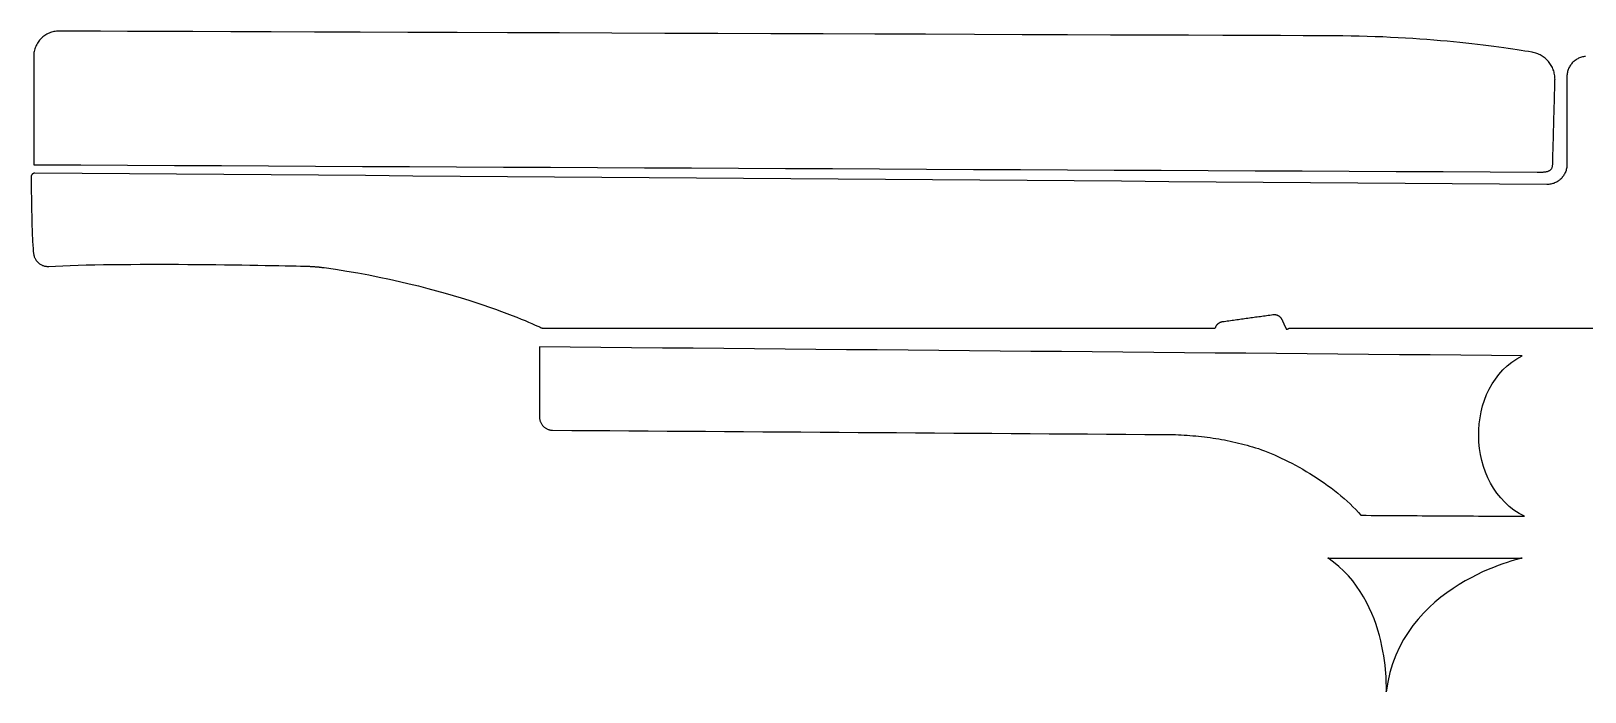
# Model space of a CAD drawing. Header units: metres. Extents: x 10 to 149, y -140 to -54.
# Drawn here: x 9.6 to 81.9, y -84.7 to -54 of the extents above; entities that cross this region are included whole.
import ezdxf

# ---------------------------------------------------------------- set-up
doc = ezdxf.new("R2010")
doc.units = ezdxf.units.M

msp = doc.modelspace()

# ---------------------------------------------------------------- linework, layer by layer
for points in [[(80.49387, -56.238902), (80.4926, -56.180482), (80.48879, -56.12257), (80.48244, -56.06542), (80.47355, -56.009032), (80.46212, -55.953406), (80.448404, -55.898542), (80.432402, -55.844694), (80.414114, -55.791862), (80.39354, -55.740046), (80.37068, -55.689246), (80.345788, -55.639716), (80.318864, -55.591202), (80.289908, -55.543958), (80.25892, -55.498238), (80.226154, -55.453788), (80.191356, -55.410862), (80.15478, -55.36946), (80.116426, -55.329582), (80.076548, -55.291482), (80.034892, -55.25516), (79.991712, -55.220616), (79.947008, -55.18785), (79.90078, -55.156862), (79.853028, -55.127906), (79.804006, -55.100982), (79.75346, -55.07609), (79.701644, -55.053484), (79.648558, -55.033164), (79.594456, -55.01513), (79.539084, -54.999382), (79.482696, -54.98592), (79.425292, -54.974998), (79.266034, -54.948582), (79.09687, -54.92115), (78.9178, -54.892956), (78.728824, -54.864), (78.53045, -54.834282), (78.322678, -54.804056), (78.105762, -54.773322), (77.879702, -54.742334), (77.645006, -54.711092), (77.401674, -54.67985), (77.14996, -54.648608), (76.889864, -54.61762), (76.62164, -54.586886), (76.345542, -54.55666), (76.061824, -54.526942), (75.770486, -54.497732), (75.471782, -54.469284), (75.165966, -54.441852), (74.853292, -54.415436), (74.53376, -54.390036), (74.207624, -54.365906), (73.875138, -54.343046), (73.536302, -54.32171), (73.19137, -54.301898), (72.840596, -54.283864), (72.484234, -54.267608), (72.122284, -54.253384), (71.755, -54.241192), (71.382636, -54.231032), (71.005446, -54.223412), (70.62343, -54.218078), (70.236842, -54.215284), (69.616828, -54.212998), (68.773548, -54.209696), (67.721226, -54.205632), (66.474086, -54.20106), (65.046606, -54.195726), (63.453264, -54.189884), (61.708538, -54.18328), (59.826652, -54.176168), (57.82183, -54.168802), (55.708804, -54.160928), (53.501798, -54.1528), (51.215036, -54.144164), (48.86325, -54.135274), (46.460664, -54.126384), (44.021502, -54.11724), (41.560242, -54.108096), (39.091362, -54.098952), (36.62934, -54.089808), (34.1884, -54.080664), (31.782766, -54.071774), (29.42717, -54.063138), (27.135836, -54.054502), (24.922988, -54.046374), (22.803358, -54.0385), (20.790916, -54.031134), (18.900394, -54.024022), (17.146016, -54.017418), (15.54226, -54.011576), (14.10335, -54.006242), (12.843764, -54.00167), (11.77798, -53.997606), (10.920222, -53.994304), (10.859516, -53.995574), (10.799572, -53.999892), (10.74039, -54.007258), (10.682224, -54.017418), (10.625074, -54.030372), (10.56894, -54.04612), (10.514076, -54.064408), (10.460482, -54.08549), (10.408158, -54.109112), (10.357358, -54.13502), (10.307828, -54.163214), (10.259822, -54.193948), (10.213594, -54.226714), (10.16889, -54.261766), (10.125964, -54.29885), (10.08507, -54.337966), (10.045954, -54.37886), (10.00887, -54.421532), (9.973818, -54.465982), (9.940798, -54.51221), (9.910064, -54.560216), (9.881616, -54.609746), (9.855454, -54.660546), (9.831832, -54.71287), (9.81075, -54.766464), (9.792208, -54.821328), (9.776206, -54.877462), (9.762998, -54.934612), (9.752584, -54.992778), (9.744964, -55.05196), (9.740392, -55.111904), (9.738868, -55.17261), (9.738868, -55.329836), (9.738868, -55.487062), (9.738868, -55.644288), (9.738868, -55.801514), (9.738868, -55.95874), (9.738868, -56.115966), (9.738868, -56.273192), (9.738868, -56.430418), (9.738868, -56.587644), (9.738868, -56.74487), (9.738868, -56.902096), (9.738868, -57.059322), (9.738868, -57.216548), (9.738868, -57.373774), (9.738868, -57.531), (9.738868, -57.688226), (9.738868, -57.845452), (9.738868, -58.002678), (9.738868, -58.159904), (9.738868, -58.31713), (9.738868, -58.474356), (9.738868, -58.631582), (9.738868, -58.788808), (9.738868, -58.946034), (9.738868, -59.10326), (9.738868, -59.260486), (9.738868, -59.417712), (9.738868, -59.574938), (9.738868, -59.732164), (9.738868, -59.88939), (9.738868, -60.046616), (9.738868, -60.203842), (11.92403, -60.21451), (14.109192, -60.225178), (16.294354, -60.235846), (18.479516, -60.246514), (20.664678, -60.257182), (22.84984, -60.26785), (25.035002, -60.278518), (27.220164, -60.289186), (29.405326, -60.299854), (31.590488, -60.310522), (33.77565, -60.32119), (35.960812, -60.331858), (38.145974, -60.342526), (40.331136, -60.353194), (42.516298, -60.363862), (44.70146, -60.37453), (46.886622, -60.385198), (49.071784, -60.395866), (51.256946, -60.406534), (53.442108, -60.417202), (55.62727, -60.42787), (57.812432, -60.438538), (59.997594, -60.449206), (62.182756, -60.459874), (64.367918, -60.470542), (66.55308, -60.48121), (68.738242, -60.491878), (70.923404, -60.502546), (73.108566, -60.513214), (75.293728, -60.523882), (77.47889, -60.53455), (79.664052, -60.545218), (79.701136, -60.545472), (79.737712, -60.545726), (79.77378, -60.545726), (79.80934, -60.545726), (79.844392, -60.545472), (79.878682, -60.54471), (79.91221, -60.543694), (79.944976, -60.54217), (79.97698, -60.540138), (80.008222, -60.537344), (80.038448, -60.533788), (80.067658, -60.52947), (80.096106, -60.52439), (80.123284, -60.518294), (80.149446, -60.511182), (80.174592, -60.503054), (80.198468, -60.493656), (80.221074, -60.482988), (80.242664, -60.47105), (80.26273, -60.457842), (80.281526, -60.44311), (80.299052, -60.426854), (80.315054, -60.40882), (80.329532, -60.389008), (80.342486, -60.367418), (80.353916, -60.34405), (80.363568, -60.31865), (80.371696, -60.291218), (80.378046, -60.261754), (80.382618, -60.230258), (80.385412, -60.196476), (80.386428, -60.160408), (80.38973, -60.03798), (80.393032, -59.915552), (80.396334, -59.793124), (80.399636, -59.670696), (80.402938, -59.548268), (80.40624, -59.42584), (80.409542, -59.303412), (80.412844, -59.180984), (80.416146, -59.058556), (80.419448, -58.936128), (80.42275, -58.8137), (80.426052, -58.691272), (80.429354, -58.568844), (80.432656, -58.446416), (80.435958, -58.323988), (80.43926, -58.20156), (80.442562, -58.079132), (80.445864, -57.956704), (80.449166, -57.834276), (80.452468, -57.711848), (80.45577, -57.58942), (80.459072, -57.466992), (80.462374, -57.344564), (80.465676, -57.222136), (80.468978, -57.099708), (80.47228, -56.97728), (80.475582, -56.854852), (80.478884, -56.732424), (80.482186, -56.609996), (80.485488, -56.487568), (80.48879, -56.36514), (80.492092, -56.242712)], [(81.906618, -55.17388), (81.858866, -55.179214), (81.811876, -55.187088), (81.765648, -55.197248), (81.720436, -55.20944), (81.675986, -55.223918), (81.632552, -55.240428), (81.590134, -55.25897), (81.548986, -55.279544), (81.508854, -55.30215), (81.469992, -55.326534), (81.4324, -55.352696), (81.396332, -55.380636), (81.361534, -55.410354), (81.32826, -55.441596), (81.29651, -55.474362), (81.266284, -55.508652), (81.237836, -55.544466), (81.211166, -55.58155), (81.186274, -55.619904), (81.16316, -55.659528), (81.142078, -55.700422), (81.122774, -55.742586), (81.105502, -55.785766), (81.090516, -55.829962), (81.077562, -55.875174), (81.066894, -55.921148), (81.058512, -55.967884), (81.052416, -56.015382), (81.048606, -56.063642), (81.047336, -56.112664), (81.047336, -56.240172), (81.047336, -56.36768), (81.047336, -56.495188), (81.047336, -56.622696), (81.047336, -56.750204), (81.047336, -56.877712), (81.047336, -57.00522), (81.047336, -57.132728), (81.047336, -57.260236), (81.047336, -57.387744), (81.047336, -57.515252), (81.047336, -57.64276), (81.047336, -57.770268), (81.047336, -57.897776), (81.047336, -58.025284), (81.047336, -58.152792), (81.047336, -58.2803), (81.047336, -58.407808), (81.047336, -58.535316), (81.047336, -58.662824), (81.047336, -58.790332), (81.047336, -58.91784), (81.047336, -59.045348), (81.047336, -59.172856), (81.047336, -59.300364), (81.047336, -59.427872), (81.047336, -59.55538), (81.047336, -59.682888), (81.047336, -59.810396), (81.047336, -59.937904), (81.047336, -60.065412), (81.047336, -60.19292), (81.046066, -60.240926), (81.04251, -60.288424), (81.036668, -60.33516), (81.028286, -60.381134), (81.017872, -60.426346), (81.005172, -60.470796), (80.99044, -60.51423), (80.973676, -60.556648), (80.95488, -60.59805), (80.934052, -60.638182), (80.911446, -60.677298), (80.887062, -60.715144), (80.8609, -60.75172), (80.83296, -60.787026), (80.803496, -60.820808), (80.772508, -60.853066), (80.739996, -60.8838), (80.70596, -60.91301), (80.670654, -60.940696), (80.633824, -60.966604), (80.595724, -60.990734), (80.556608, -61.013086), (80.516222, -61.033406), (80.47482, -61.051948), (80.432402, -61.068458), (80.388968, -61.082936), (80.344518, -61.095382), (80.299306, -61.105542), (80.253332, -61.113416), (80.206596, -61.119004), (80.159098, -61.122306), (80.111092, -61.123068), (77.913738, -61.106558), (75.716384, -61.090048), (73.51903, -61.073538), (71.321676, -61.057028), (69.124322, -61.040518), (66.926968, -61.024008), (64.729614, -61.007498), (62.53226, -60.990988), (60.334906, -60.974478), (58.137552, -60.957968), (55.940198, -60.941458), (53.742844, -60.924948), (51.54549, -60.908438), (49.348136, -60.891928), (47.150782, -60.875418), (44.953428, -60.858908), (42.756074, -60.842398), (40.55872, -60.825888), (38.361366, -60.809378), (36.164012, -60.792868), (33.966658, -60.776358), (31.769304, -60.759848), (29.57195, -60.743338), (27.374596, -60.726828), (25.177242, -60.710318), (22.979888, -60.693808), (20.782534, -60.677298), (18.58518, -60.660788), (16.387826, -60.644278), (14.190472, -60.627768), (11.993118, -60.611258), (9.795764, -60.594748), (9.786366, -60.595002), (9.777222, -60.595764), (9.768332, -60.59678), (9.759442, -60.598304), (9.750806, -60.600336), (9.74217, -60.602622), (9.733788, -60.605416), (9.72566, -60.608718), (9.717786, -60.612274), (9.709912, -60.616338), (9.702292, -60.620656), (9.694926, -60.625482), (9.687814, -60.630562), (9.680956, -60.635896), (9.674352, -60.641484), (9.668256, -60.64758), (9.662414, -60.65393), (9.656826, -60.660534), (9.651492, -60.667392), (9.646412, -60.674504), (9.64184, -60.68187), (9.637522, -60.68949), (9.633712, -60.697364), (9.630156, -60.705492), (9.627108, -60.71362), (9.624314, -60.722002), (9.622028, -60.730638), (9.62025, -60.739274), (9.618726, -60.748164), (9.61771, -60.757308), (9.617202, -60.766452), (9.617202, -60.77585), (9.619234, -60.904374), (9.621266, -61.032644), (9.623298, -61.160406), (9.625076, -61.28766), (9.626854, -61.414406), (9.628632, -61.54039), (9.63041, -61.665612), (9.632188, -61.790072), (9.63422, -61.91377), (9.636252, -62.036452), (9.638284, -62.157864), (9.640316, -62.27826), (9.642602, -62.397386), (9.644888, -62.515242), (9.647428, -62.631574), (9.650222, -62.746382), (9.653016, -62.859666), (9.656064, -62.971172), (9.659366, -63.081154), (9.662922, -63.189104), (9.666732, -63.295276), (9.670796, -63.399416), (9.675114, -63.501524), (9.679686, -63.601346), (9.684512, -63.698882), (9.689846, -63.794132), (9.695434, -63.887096), (9.701276, -63.97752), (9.707626, -64.065404), (9.71423, -64.150494), (9.721342, -64.23279), (9.728962, -64.312292), (9.73328, -64.346328), (9.739122, -64.379856), (9.746488, -64.412622), (9.755378, -64.444626), (9.765792, -64.476122), (9.777476, -64.506856), (9.790684, -64.536828), (9.805162, -64.566038), (9.82091, -64.594232), (9.837928, -64.621664), (9.856216, -64.64808), (9.875774, -64.67348), (9.896348, -64.698118), (9.917938, -64.721486), (9.940798, -64.743838), (9.964674, -64.765174), (9.989312, -64.785494), (10.014966, -64.804544), (10.041636, -64.822324), (10.069068, -64.838834), (10.097262, -64.854074), (10.126218, -64.868044), (10.155936, -64.880744), (10.186162, -64.89192), (10.21715, -64.901826), (10.248646, -64.910208), (10.28065, -64.917066), (10.313162, -64.9224), (10.346182, -64.92621), (10.37971, -64.928242), (10.413492, -64.92875), (10.447782, -64.92748), (10.758678, -64.910462), (11.089386, -64.895222), (11.438382, -64.88176), (11.803888, -64.870076), (12.18438, -64.859916), (12.578334, -64.85128), (12.984226, -64.844168), (13.400532, -64.83858), (13.825474, -64.834262), (14.257528, -64.831214), (14.69517, -64.829182), (15.136622, -64.828166), (15.58036, -64.828166), (16.02486, -64.829182), (16.468598, -64.83096), (16.909796, -64.8335), (17.34693, -64.836802), (17.778476, -64.840612), (18.20291, -64.845184), (18.618454, -64.85001), (19.023584, -64.855344), (19.416776, -64.860932), (19.796506, -64.866774), (20.160996, -64.872616), (20.508722, -64.878458), (20.83816, -64.8843), (21.147786, -64.890142), (21.435822, -64.89573), (21.700744, -64.901064), (21.941028, -64.906144), (22.15515, -64.910716), (22.341332, -64.915034), (22.36978, -64.915796), (22.398228, -64.916558), (22.426676, -64.91732), (22.455124, -64.918336), (22.483572, -64.919352), (22.51202, -64.920622), (22.540468, -64.921892), (22.568916, -64.923162), (22.597364, -64.924686), (22.625812, -64.92621), (22.65426, -64.927734), (22.682708, -64.929512), (22.711156, -64.93129), (22.739604, -64.933322), (22.767798, -64.935354), (22.795992, -64.937386), (22.824186, -64.939672), (22.85238, -64.941958), (22.880574, -64.944244), (22.908768, -64.946784), (22.936962, -64.949324), (22.965156, -64.952118), (22.99335, -64.954912), (23.021544, -64.95796), (23.049738, -64.961008), (23.077932, -64.964056), (23.106126, -64.967358), (23.13432, -64.97066), (23.162514, -64.974216), (23.190708, -64.977772), (23.218902, -64.981582), (23.247096, -64.985392), (23.782782, -65.062862), (24.307292, -65.145666), (24.820372, -65.23355), (25.321768, -65.326006), (25.810972, -65.422272), (26.287984, -65.522094), (26.752296, -65.624964), (27.203654, -65.730374), (27.64155, -65.837816), (28.065984, -65.946782), (28.476448, -66.057018), (28.872688, -66.167762), (29.25445, -66.27876), (29.62148, -66.389504), (29.97327, -66.499232), (30.30982, -66.60769), (30.630622, -66.71437), (30.935422, -66.818764), (31.223712, -66.920618), (31.495492, -67.01917), (31.750254, -67.114166), (31.987744, -67.204844), (32.207708, -67.29095), (32.409892, -67.371976), (32.593788, -67.447414), (32.759396, -67.516756), (32.906208, -67.579494), (33.033716, -67.63512), (33.14192, -67.683126), (33.230566, -67.723258), (33.299146, -67.754754), (33.347406, -67.77736), (33.349692, -67.778376), (33.351978, -67.779392), (33.354264, -67.780408), (33.35655, -67.781424), (33.358836, -67.78244), (33.361122, -67.783202), (33.363408, -67.783964), (33.365694, -67.784726), (33.36798, -67.785488), (33.370266, -67.78625), (33.372552, -67.787012), (33.374838, -67.787774), (33.377124, -67.788536), (33.37941, -67.789044), (33.381696, -67.789552), (33.383982, -67.79006), (33.386268, -67.790568), (33.388554, -67.791076), (33.39084, -67.791584), (33.393126, -67.792092), (33.395412, -67.792346), (33.397698, -67.7926), (33.399984, -67.792854), (33.40227, -67.793108), (33.404556, -67.793362), (33.406842, -67.793616), (33.409128, -67.79387), (33.411414, -67.794124), (33.413954, -67.794124), (33.416494, -67.794124), (33.419034, -67.794124), (33.421574, -67.794124), (34.39795, -67.794124), (35.374326, -67.794124), (36.350702, -67.794124), (37.327078, -67.794124), (38.303454, -67.794124), (39.27983, -67.794124), (40.256206, -67.794124), (41.232582, -67.794124), (42.208958, -67.794124), (43.185334, -67.794124), (44.16171, -67.794124), (45.138086, -67.794124), (46.114462, -67.794124), (47.090838, -67.794124), (48.067214, -67.794124), (49.04359, -67.794124), (50.019966, -67.794124), (50.996342, -67.794124), (51.972718, -67.794124), (52.949094, -67.794124), (53.92547, -67.794124), (54.901846, -67.794124), (55.878222, -67.794124), (56.854598, -67.794124), (57.830974, -67.794124), (58.80735, -67.794124), (59.783726, -67.794124), (60.760102, -67.794124), (61.736478, -67.794124), (62.712854, -67.794124), (63.68923, -67.794124), (64.665606, -67.794124), (64.666876, -67.793616), (64.668146, -67.793108), (64.669416, -67.7926), (64.670686, -67.792092), (64.671956, -67.791584), (64.673226, -67.791076), (64.674496, -67.790568), (64.675766, -67.79006), (64.677036, -67.789552), (64.678306, -67.789044), (64.679576, -67.788536), (64.680846, -67.788028), (64.682116, -67.78752), (64.683386, -67.787012), (64.684656, -67.786504), (64.685926, -67.785996), (64.687196, -67.785488), (64.688466, -67.78498), (64.689736, -67.784472), (64.691006, -67.783964), (64.692276, -67.783456), (64.693546, -67.782948), (64.694816, -67.78244), (64.696086, -67.781932), (64.697356, -67.781424), (64.698626, -67.780916), (64.699896, -67.780408), (64.701166, -67.7799), (64.702436, -67.779392), (64.703706, -67.778884), (64.704976, -67.778376), (64.706246, -67.777868), (64.710564, -67.763644), (64.71539, -67.749674), (64.72047, -67.735958), (64.726058, -67.722496), (64.732154, -67.709288), (64.738758, -67.696334), (64.74587, -67.683888), (64.753236, -67.671696), (64.76111, -67.659758), (64.769492, -67.648074), (64.778128, -67.636644), (64.787272, -67.625722), (64.79667, -67.615054), (64.806576, -67.604894), (64.816736, -67.594988), (64.82715, -67.585336), (64.838072, -67.576192), (64.849248, -67.567556), (64.860678, -67.559174), (64.872362, -67.5513), (64.884554, -67.54368), (64.897, -67.536568), (64.9097, -67.529964), (64.922654, -67.523868), (64.935862, -67.518026), (64.949324, -67.512692), (64.96304, -67.507866), (64.976756, -67.503548), (64.990726, -67.499738), (65.00495, -67.496436), (65.019428, -67.493642), (65.033906, -67.491356), (65.107058, -67.481196), (65.18021, -67.471036), (65.253362, -67.460876), (65.326514, -67.450716), (65.399666, -67.440556), (65.472818, -67.430396), (65.54597, -67.420236), (65.619122, -67.410076), (65.692274, -67.399916), (65.765426, -67.389756), (65.838578, -67.379596), (65.91173, -67.369436), (65.984882, -67.359276), (66.058034, -67.349116), (66.131186, -67.338956), (66.204338, -67.328796), (66.27749, -67.318636), (66.350642, -67.308476), (66.423794, -67.298316), (66.496946, -67.288156), (66.570098, -67.277996), (66.64325, -67.267836), (66.716402, -67.257676), (66.789554, -67.247516), (66.862706, -67.237356), (66.935858, -67.227196), (67.00901, -67.217036), (67.082162, -67.206876), (67.155314, -67.196716), (67.228466, -67.186556), (67.301618, -67.176396), (67.37477, -67.166236), (67.390772, -67.164458), (67.406774, -67.163188), (67.422776, -67.16268), (67.438778, -67.16268), (67.454526, -67.163442), (67.470274, -67.164712), (67.485768, -67.166744), (67.501262, -67.169284), (67.516502, -67.172332), (67.531488, -67.176142), (67.546474, -67.18046), (67.561206, -67.185286), (67.575684, -67.19062), (67.589908, -67.196716), (67.603878, -67.20332), (67.617594, -67.210432), (67.631056, -67.218052), (67.644264, -67.22618), (67.656964, -67.234816), (67.66941, -67.24396), (67.681602, -67.253612), (67.693286, -67.263772), (67.704716, -67.27444), (67.715638, -67.285616), (67.726306, -67.297046), (67.736466, -67.308984), (67.746118, -67.32143), (67.755262, -67.334384), (67.763898, -67.347592), (67.772026, -67.361308), (67.779646, -67.375278), (67.786758, -67.389756), (67.793108, -67.403472), (67.799458, -67.417188), (67.805808, -67.430904), (67.812158, -67.44462), (67.818508, -67.458336), (67.824858, -67.472052), (67.831208, -67.485768), (67.837558, -67.499484), (67.843908, -67.5132), (67.850258, -67.526916), (67.856608, -67.540632), (67.862958, -67.554348), (67.869308, -67.568064), (67.875658, -67.58178), (67.882008, -67.595496), (67.888358, -67.609212), (67.894708, -67.622928), (67.901058, -67.636644), (67.907408, -67.65036), (67.913758, -67.664076), (67.920108, -67.677792), (67.926458, -67.691508), (67.932808, -67.705224), (67.939158, -67.71894), (67.945508, -67.732656), (67.951858, -67.746372), (67.958208, -67.760088), (67.964558, -67.773804), (67.970908, -67.78752), (67.977258, -67.801236), (67.983608, -67.814952), (67.989958, -67.828668), (67.992752, -67.834002), (67.9958, -67.838574), (67.999102, -67.84213), (68.002404, -67.844924), (68.00596, -67.84721), (68.00977, -67.848734), (68.01358, -67.849496), (68.017644, -67.84975), (68.021962, -67.849496), (68.02628, -67.848734), (68.030852, -67.847464), (68.035424, -67.845686), (68.04025, -67.843654), (68.045076, -67.841368), (68.050156, -67.838828), (68.055236, -67.836034), (68.06057, -67.832986), (68.065904, -67.829938), (68.071492, -67.826636), (68.07708, -67.823334), (68.082668, -67.820032), (68.08851, -67.81673), (68.094352, -67.813682), (68.100194, -67.810634), (68.10629, -67.80784), (68.112386, -67.8053), (68.118482, -67.803014), (68.124578, -67.800982), (68.130928, -67.799458), (68.137278, -67.798188), (68.143628, -67.797426), (68.149978, -67.797172), (68.985638, -67.797172), (69.821298, -67.797172), (70.656958, -67.797172), (71.492618, -67.797172), (72.328278, -67.797172), (73.163938, -67.797172), (73.999598, -67.797172), (74.835258, -67.797172), (75.670918, -67.797172), (76.506578, -67.797172), (77.342238, -67.797172), (78.177898, -67.797172), (79.013558, -67.797172), (79.849218, -67.797172), (80.684878, -67.797172), (81.520538, -67.797172), (82.356198, -67.797172)], [(78.96733, -69.082412), (77.539088, -69.069458), (76.110846, -69.056504), (74.682604, -69.04355), (73.254362, -69.030596), (71.82612, -69.017642), (70.397878, -69.004688), (68.969636, -68.991734), (67.541394, -68.97878), (66.113152, -68.965826), (64.68491, -68.952872), (63.256668, -68.939918), (61.828426, -68.926964), (60.400184, -68.91401), (58.971942, -68.901056), (57.5437, -68.888102), (56.115458, -68.875148), (54.687216, -68.862194), (53.258974, -68.84924), (51.830732, -68.836286), (50.40249, -68.823332), (48.974248, -68.810378), (47.546006, -68.797424), (46.117764, -68.78447), (44.689522, -68.771516), (43.26128, -68.758562), (41.833038, -68.745608), (40.404796, -68.732654), (38.976554, -68.7197), (37.548312, -68.706746), (36.12007, -68.693792), (34.691828, -68.680838), (33.263586, -68.667884), (33.263586, -68.76923), (33.263586, -68.870576), (33.263586, -68.971922), (33.263586, -69.073268), (33.263586, -69.174614), (33.263586, -69.27596), (33.263586, -69.377306), (33.263586, -69.478652), (33.263586, -69.579998), (33.263586, -69.681344), (33.263586, -69.78269), (33.263586, -69.884036), (33.263586, -69.985382), (33.263586, -70.086728), (33.263586, -70.188074), (33.263586, -70.28942), (33.263586, -70.390766), (33.263586, -70.492112), (33.263586, -70.593458), (33.263586, -70.694804), (33.263586, -70.79615), (33.263586, -70.897496), (33.263586, -70.998842), (33.263586, -71.100188), (33.263586, -71.201534), (33.263586, -71.30288), (33.263586, -71.404226), (33.263586, -71.505572), (33.263586, -71.606918), (33.263586, -71.708264), (33.263586, -71.80961), (33.263586, -71.910956), (33.264348, -71.943468), (33.266634, -71.975472), (33.270444, -72.006968), (33.275778, -72.037956), (33.282636, -72.068436), (33.290764, -72.098408), (33.300416, -72.127618), (33.311338, -72.15632), (33.32353, -72.18426), (33.336992, -72.211438), (33.351724, -72.237854), (33.367472, -72.263508), (33.38449, -72.288146), (33.402524, -72.312022), (33.421574, -72.334882), (33.44164, -72.356726), (33.462722, -72.377554), (33.48482, -72.397366), (33.50768, -72.416162), (33.531556, -72.433688), (33.556194, -72.449944), (33.581594, -72.465184), (33.607756, -72.479154), (33.63468, -72.491854), (33.662366, -72.50303), (33.69056, -72.512936), (33.719516, -72.521318), (33.74898, -72.52843), (33.778952, -72.534018), (33.809432, -72.538082), (33.84042, -72.540622), (33.871662, -72.541384), (34.760154, -72.54748), (35.648646, -72.553576), (36.537138, -72.559672), (37.42563, -72.565768), (38.314122, -72.571864), (39.202614, -72.57796), (40.091106, -72.584056), (40.979598, -72.590152), (41.86809, -72.596248), (42.756582, -72.602344), (43.645074, -72.60844), (44.533566, -72.614536), (45.422058, -72.620632), (46.31055, -72.626728), (47.199042, -72.632824), (48.087534, -72.63892), (48.976026, -72.645016), (49.864518, -72.651112), (50.75301, -72.657208), (51.641502, -72.663304), (52.529994, -72.6694), (53.418486, -72.675496), (54.306978, -72.681592), (55.19547, -72.687688), (56.083962, -72.693784), (56.972454, -72.69988), (57.860946, -72.705976), (58.749438, -72.712072), (59.63793, -72.718168), (60.526422, -72.724264), (61.414914, -72.73036), (62.303406, -72.736456), (62.43828, -72.736964), (62.573154, -72.738488), (62.708028, -72.741282), (62.842902, -72.745092), (62.977776, -72.750172), (63.11265, -72.756268), (63.24727, -72.763634), (63.38189, -72.772016), (63.51651, -72.781668), (63.650876, -72.79259), (63.785242, -72.804528), (63.919354, -72.817736), (64.053466, -72.832214), (64.187324, -72.847962), (64.321182, -72.86498), (64.454786, -72.883014), (64.588136, -72.902318), (64.721486, -72.922892), (64.854582, -72.944736), (64.987424, -72.968104), (65.120012, -72.992742), (65.252346, -73.01865), (65.384426, -73.045828), (65.516252, -73.074276), (65.647824, -73.104248), (65.779142, -73.13549), (65.910206, -73.168002), (66.041016, -73.202038), (66.171572, -73.237344), (66.30162, -73.274174), (66.431414, -73.312274), (66.560954, -73.351898), (66.698114, -73.396094), (66.839592, -73.445116), (66.985134, -73.49871), (67.134486, -73.556622), (67.28714, -73.618852), (67.442842, -73.6854), (67.601338, -73.756012), (67.76212, -73.830434), (67.924934, -73.908666), (68.089526, -73.990708), (68.255388, -74.076306), (68.42252, -74.16546), (68.59016, -74.257916), (68.758308, -74.353674), (68.926456, -74.45248), (69.09435, -74.554334), (69.261482, -74.658982), (69.427852, -74.766424), (69.592952, -74.876406), (69.756274, -74.988928), (69.917564, -75.103736), (70.076568, -75.22083), (70.233032, -75.34021), (70.386448, -75.461622), (70.536562, -75.584812), (70.68312, -75.70978), (70.825868, -75.836526), (70.964298, -75.964796), (71.097902, -76.09459), (71.22668, -76.225654), (71.350124, -76.357734), (71.46798, -76.491084), (71.705724, -76.492608), (71.943468, -76.494132), (72.181212, -76.495656), (72.418956, -76.49718), (72.6567, -76.498704), (72.894444, -76.500228), (73.132188, -76.501752), (73.369932, -76.503276), (73.607676, -76.5048), (73.84542, -76.506324), (74.083164, -76.507848), (74.320908, -76.509372), (74.558652, -76.510896), (74.796396, -76.51242), (75.03414, -76.513944), (75.271884, -76.515468), (75.509628, -76.516992), (75.747372, -76.518516), (75.985116, -76.52004), (76.22286, -76.521564), (76.460604, -76.523088), (76.698348, -76.524612), (76.936092, -76.526136), (77.173836, -76.52766), (77.41158, -76.529184), (77.649324, -76.530708), (77.887068, -76.532232), (78.124812, -76.533756), (78.362556, -76.53528), (78.6003, -76.536804), (78.838044, -76.538328), (79.075788, -76.539852), (78.822042, -76.403454), (78.584298, -76.24826), (78.362556, -76.075794), (78.156816, -75.887072), (77.967078, -75.683364), (77.793596, -75.46594), (77.636116, -75.23607), (77.494638, -74.995024), (77.369416, -74.744072), (77.260196, -74.484484), (77.167232, -74.217276), (77.09027, -73.943972), (77.029564, -73.665588), (76.985114, -73.383648), (76.956666, -73.099168), (76.944474, -72.813418), (76.948538, -72.527668), (76.968858, -72.243188), (77.005434, -71.960994), (77.058266, -71.68261), (77.127608, -71.409306), (77.213206, -71.142098), (77.31506, -70.882256), (77.43317, -70.631304), (77.56779, -70.390258), (77.718666, -70.160388), (77.886052, -69.942964), (78.069948, -69.739002), (78.2701, -69.550026), (78.486762, -69.377306), (78.719934, -69.221858), (78.969616, -69.084952)], [(69.926708, -78.476856), (70.20941, -78.476856), (70.492112, -78.476856), (70.774814, -78.476856), (71.057516, -78.476856), (71.340218, -78.476856), (71.62292, -78.476856), (71.905622, -78.476856), (72.188324, -78.476856), (72.471026, -78.476856), (72.753728, -78.476856), (73.03643, -78.476856), (73.319132, -78.476856), (73.601834, -78.476856), (73.884536, -78.476856), (74.167238, -78.476856), (74.44994, -78.476856), (74.732642, -78.476856), (75.015344, -78.476856), (75.298046, -78.476856), (75.580748, -78.476856), (75.86345, -78.476856), (76.146152, -78.476856), (76.428854, -78.476856), (76.711556, -78.476856), (76.994258, -78.476856), (77.27696, -78.476856), (77.559662, -78.476856), (77.842364, -78.476856), (78.125066, -78.476856), (78.407768, -78.476856), (78.69047, -78.476856), (78.973172, -78.476856), (78.956662, -78.480412), (78.908656, -78.491588), (78.830932, -78.510892), (78.725776, -78.538832), (78.594966, -78.575916), (78.440534, -78.622398), (78.264258, -78.678786), (78.068424, -78.745588), (77.85481, -78.823312), (77.625702, -78.912466), (77.382878, -79.013304), (77.12837, -79.126588), (76.86421, -79.252572), (76.592176, -79.391764), (76.314554, -79.544672), (76.033122, -79.711804), (75.749912, -79.893668), (75.466956, -80.090518), (75.186286, -80.303116), (74.909934, -80.531716), (74.639678, -80.776826), (74.377804, -81.038954), (74.12609, -81.318608), (73.886568, -81.616042), (73.66127, -81.932018), (73.451974, -82.26679), (73.260966, -82.620866), (73.090024, -82.994754), (72.94118, -83.388962), (72.816466, -83.803744), (72.717914, -84.239862), (72.647556, -84.69757), (72.648064, -84.685378), (72.649334, -84.64931), (72.650604, -84.590636), (72.651112, -84.510626), (72.650604, -84.41055), (72.648064, -84.291424), (72.643238, -84.154772), (72.635364, -84.001356), (72.62368, -83.8327), (72.607678, -83.64982), (72.58685, -83.453986), (72.560434, -83.246468), (72.527922, -83.028536), (72.488806, -82.801206), (72.442324, -82.565748), (72.387714, -82.323178), (72.324468, -82.07502), (72.252078, -81.82229), (72.169782, -81.566004), (72.077072, -81.307686), (71.973186, -81.048352), (71.857616, -80.789272), (71.729854, -80.531716), (71.589138, -80.2767), (71.43496, -80.025494), (71.266558, -79.779368), (71.083424, -79.539592), (70.884796, -79.307182), (70.670166, -79.083408), (70.439026, -78.86954), (70.190614, -78.666594), (69.924422, -78.476094)]]:
    msp.add_lwpolyline(points)

doc.saveas('drawing.dxf')
